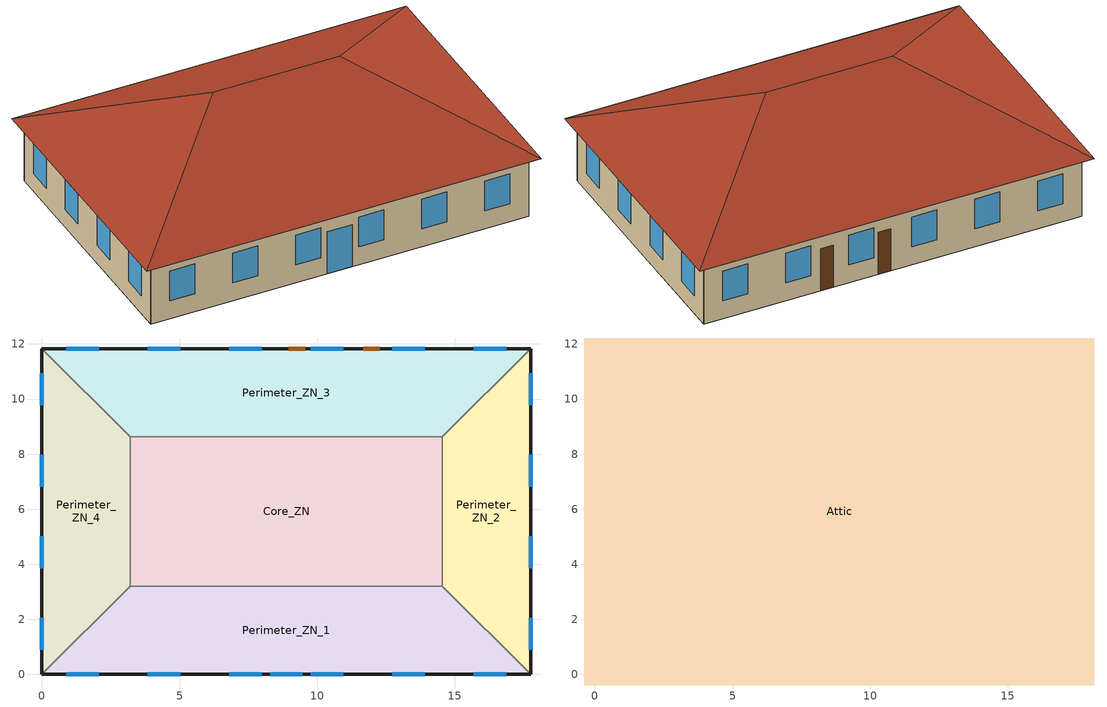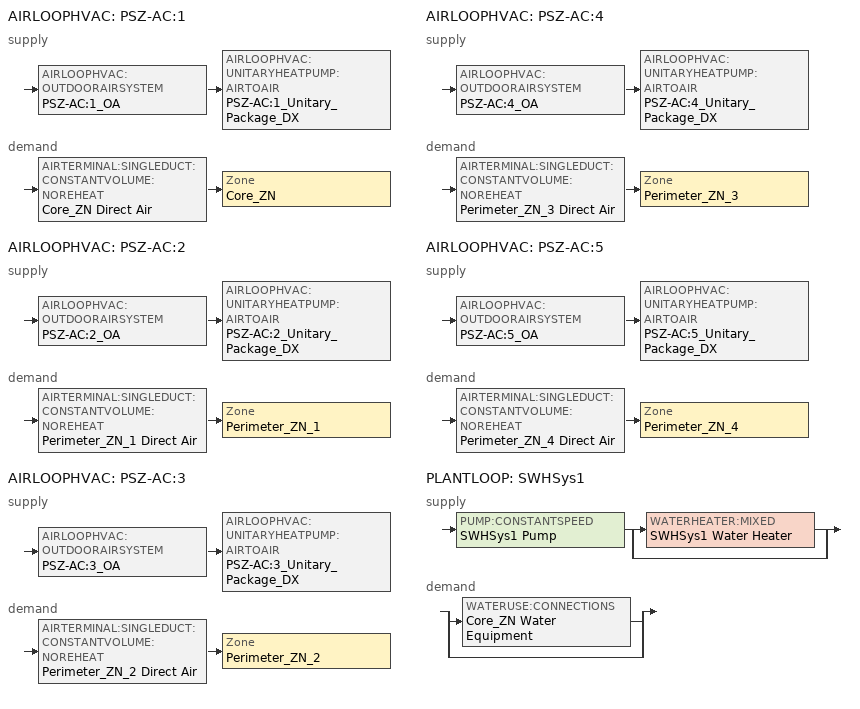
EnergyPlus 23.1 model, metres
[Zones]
Core_ZN
 floor adiabatic (LA_Floor_Construction): 14.54,8.63 14.54,3.2 3.2,3.2 3.2,8.63 z0
 wall to Perimeter_ZN_1 (LA_Wall_Construction): 3.2,3.2 14.54,3.2 z0:3.05
 wall to Perimeter_ZN_2 (LA_Wall_Construction): 14.54,3.2 14.54,8.63 z0:3.05
 wall to Perimeter_ZN_3 (LA_Wall_Construction): 14.54,8.63 3.2,8.63 z0:3.05
 wall to Perimeter_ZN_4 (LA_Wall_Construction): 3.2,8.63 3.2,3.2 z0:3.05
Perimeter_ZN_1
 floor ground (Perimeter_ZN_1_floor_Ffactor): 14.54,3.2 17.75,0 0,0 3.2,3.2 z0
 wall outside (LA_Wall_Construction): 0,0 17.75,0 z0:3.05
 wall to Perimeter_ZN_4 (LA_Wall_Construction): 3.2,3.2 0,0 z0:3.05
 wall to Perimeter_ZN_2 (LA_Wall_Construction): 17.75,0 14.54,3.2 z0:3.05
 window (LA_Window_Construction): 0.89,0 2.06,0 / 3.85,0 5.03,0 / 6.81,0 7.98,0 / 9.77,0 10.94,0 / 12.72,0 13.9,0 / 15.68,0 16.86,0 z0.9:2.42; 8.29,0 9.46,0 z0:2.13
Perimeter_ZN_2
 floor ground (Perimeter_ZN_2_floor_Ffactor): 17.75,11.83 17.75,0 14.54,3.2 14.54,8.63 z0
 wall outside (LA_Wall_Construction): 17.75,0 17.75,11.83 z0:3.05
 wall to Perimeter_ZN_3 (LA_Wall_Construction): 17.75,11.83 14.54,8.63 z0:3.05
 window (LA_Window_Construction): 17.75,9.77 17.75,10.94 / 17.75,6.81 17.75,7.98 / 17.75,3.85 17.75,5.03 / 17.75,0.89 17.75,2.06 z0.9:2.42
Perimeter_ZN_3
 floor ground (Perimeter_ZN_3_floor_Ffactor): 17.75,11.83 14.54,8.63 3.2,8.63 0,11.83 z0
 wall outside (LA_Wall_Construction): 17.75,11.83 0,11.83 z0:3.05
 wall to Perimeter_ZN_4 (LA_Wall_Construction): 0,11.83 3.2,8.63 z0:3.05
 window (LA_Window_Construction): 16.86,11.83 15.68,11.83 / 13.9,11.83 12.72,11.83 / 10.94,11.83 9.77,11.83 / 7.98,11.83 6.81,11.83 / 5.03,11.83 3.85,11.83 / 2.06,11.83 0.89,11.83 z0.9:2.42
 door (Swinging Door_con): 9.56,11.83 8.97,11.83 / 12.26,11.83 11.68,11.83 z0:2.13
Perimeter_ZN_4
 floor ground (Perimeter_ZN_4_floor_Ffactor): 3.2,8.63 3.2,3.2 0,0 0,11.83 z0
 wall outside (LA_Wall_Construction): 0,11.83 0,0 z0:3.05
 window (LA_Window_Construction): 0,2.06 0,0.89 / 0,5.03 0,3.85 / 0,7.98 0,6.81 / 0,10.94 0,9.77 z0.9:2.42
Attic
 floor outside (LA_Floor_Construction): 0,11.83 0,0 -0.38,-0.38 -0.38,12.22 z3.05; 17.75,0 18.13,-0.38 -0.38,-0.38 0,0 z3.05; 18.13,12.22 18.13,-0.38 17.75,0 17.75,11.83 z3.05; 18.13,12.22 17.75,11.83 0,11.83 -0.38,12.22 z3.05
 floor to Perimeter_ZN_1 (LA_Floor_Construction): 14.54,3.2 17.75,0 0,0 3.2,3.2 z3.05
 floor to Perimeter_ZN_4 (LA_Floor_Construction): 3.2,8.63 3.2,3.2 0,0 0,11.83 z3.05
 floor to Perimeter_ZN_2 (LA_Floor_Construction): 17.75,11.83 17.75,0 14.54,3.2 14.54,8.63 z3.05
 floor to Core_ZN (LA_Floor_Construction): 14.54,8.63 14.54,3.2 3.2,3.2 3.2,8.63 z3.05
 floor to Perimeter_ZN_3 (LA_Floor_Construction): 17.75,11.83 14.54,8.63 3.2,8.63 0,11.83 z3.05
 roof outside (LA_Roof_Construction): 11.83,5.92,6.33 18.13,12.22,3.05 -0.38,12.22,3.05 5.92,5.92,6.33; 5.92,5.92,6.33 -0.38,12.22,3.05 -0.38,-0.38,3.05; 11.83,5.92,6.33 18.13,-0.38,3.05 18.13,12.22,3.05; 5.92,5.92,6.33 -0.38,-0.38,3.05 18.13,-0.38,3.05 11.83,5.92,6.33
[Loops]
AIRLOOPHVAC 'PSZ-AC:1'
 supply: AIRLOOPHVAC:OUTDOORAIRSYSTEM 'PSZ-AC:1_OA' > AIRLOOPHVAC:UNITARYHEATPUMP:AIRTOAIR 'PSZ-AC:1_Unitary_Package_DX'
 demand: AIRTERMINAL:SINGLEDUCT:CONSTANTVOLUME:NOREHEAT 'Core_ZN Direct Air' > Zone 'Core_ZN'
AIRLOOPHVAC 'PSZ-AC:2'
 supply: AIRLOOPHVAC:OUTDOORAIRSYSTEM 'PSZ-AC:2_OA' > AIRLOOPHVAC:UNITARYHEATPUMP:AIRTOAIR 'PSZ-AC:2_Unitary_Package_DX'
 demand: AIRTERMINAL:SINGLEDUCT:CONSTANTVOLUME:NOREHEAT 'Perimeter_ZN_1 Direct Air' > Zone 'Perimeter_ZN_1'
AIRLOOPHVAC 'PSZ-AC:3'
 supply: AIRLOOPHVAC:OUTDOORAIRSYSTEM 'PSZ-AC:3_OA' > AIRLOOPHVAC:UNITARYHEATPUMP:AIRTOAIR 'PSZ-AC:3_Unitary_Package_DX'
 demand: AIRTERMINAL:SINGLEDUCT:CONSTANTVOLUME:NOREHEAT 'Perimeter_ZN_2 Direct Air' > Zone 'Perimeter_ZN_2'
AIRLOOPHVAC 'PSZ-AC:4'
 supply: AIRLOOPHVAC:OUTDOORAIRSYSTEM 'PSZ-AC:4_OA' > AIRLOOPHVAC:UNITARYHEATPUMP:AIRTOAIR 'PSZ-AC:4_Unitary_Package_DX'
 demand: AIRTERMINAL:SINGLEDUCT:CONSTANTVOLUME:NOREHEAT 'Perimeter_ZN_3 Direct Air' > Zone 'Perimeter_ZN_3'
AIRLOOPHVAC 'PSZ-AC:5'
 supply: AIRLOOPHVAC:OUTDOORAIRSYSTEM 'PSZ-AC:5_OA' > AIRLOOPHVAC:UNITARYHEATPUMP:AIRTOAIR 'PSZ-AC:5_Unitary_Package_DX'
 demand: AIRTERMINAL:SINGLEDUCT:CONSTANTVOLUME:NOREHEAT 'Perimeter_ZN_4 Direct Air' > Zone 'Perimeter_ZN_4'
PLANTLOOP 'SWHSys1'
 supply: PUMP:CONSTANTSPEED 'SWHSys1 Pump' > split
  | WATERHEATER:MIXED 'SWHSys1 Water Heater'
  | bypass
 demand: split
  | WATERUSE:CONNECTIONS 'Core_ZN Water Equipment'
  | bypass
[BUILDING]
OfficeSmall: North Axis=0; Terrain=City; Loads Convergence Tolerance Value=0.04; Temperature Convergence Tolerance Value=0.2; Solar Distribution=FullExterior; Maximum Number of Warmup Days=25; Minimum Number of Warmup Days=6
[SITE:LOCATION]
Hudson.River.Reserve: Latitude=42.017; Longitude=-73.917; Time Zone=-5; Elevation=12
[SIZINGPERIOD:DESIGNDAY] Day of Month=21; DryBulb Temperature Range Modifier Type=DefaultMultipliers; Humidity Condition Type=Wetbulb; Barometric Pressure=98769; Rain Indicator=No; Snow Indicator=No; Daylight Saving Time Indicator=No
Name | Month | Day Type | Maximum DryBulb Temperature | Daily DryBulb Temperature Range | Wetbulb or DewPoint at Maximum DryBulb | Wind Speed | Wind Direction | Solar Model Indicator | Sky Clearness | ASHRAE Clear Sky Optical Depth for Beam Irradiance taub | ASHRAE Clear Sky Optical Depth for Diffuse Irradiance taud
Buffalo.Niagara.Intl.AP_NY_USA Ann Htg 99.6% Condns DB | 1 | WinterDesignDay | -16.3 | 0 | -16.3 | 5.1 | 270 | ASHRAEClearSky | 0
Buffalo.Niagara.Intl.AP_NY_USA Ann Clg .4% Condns DB=>MWB | 7 | SummerDesignDay | 30.3 | 9.3 | 21.8 | 5.7 | 240 | ASHRAETau |  | 0.462 | 2.001
[SITE:GROUNDTEMPERATURE:FCFACTORMETHOD]
January Ground Temperature=9.7; February Ground Temperature=6; March Ground Temperature=-2.2; April Ground Temperature=-3.4; May Ground Temperature=-4.2; June Ground Temperature=2.7; July Ground Temperature=7.5; August Ground Temperature=13.7; September Ground Temperature=18.6; October Ground Temperature=22; November Ground Temperature=20.7; December Ground Temperature=16.5
[SITE:WATERMAINSTEMPERATURE]
Calculation Method=Correlation; Annual Average Outdoor Air Temperature=8.96667; Maximum Difference In Monthly Average Outdoor Air Temperatures=26.2
[MATERIAL] Conductivity=0.12; Thermal Absorptance=0.9; Solar Absorptance=0.7; Visible Absorptance=0.7
Name | Roughness | Thickness | Density | Specific Heat
Std Wood 6inch | MediumSmooth | 0.15 | 540 | 1210
LA_Roof_Assembly | MediumRough | 1.0084 | 800 | 1000
LA_Wall_Assembly; LA_Floor_Assembly | MediumRough | 0.413793 | 800 | 1000
[MATERIAL:NOMASS]
Opaque Door panel_con: Roughness=MediumRough; Thermal Resistance=0.475973; Thermal Absorptance=0.9; Solar Absorptance=0.7; Visible Absorptance=0.7
[WINDOWMATERIAL:SIMPLEGLAZINGSYSTEM]
LA_Window_Material: UFactor=1.931; Solar Heat Gain Coefficient=0.38; Visible Transmittance=0.6
[CONSTRUCTION]
Swinging Door_con: Opaque Door panel_con
InteriorFurnishings: Std Wood 6inch
LA_Roof_Construction: LA_Roof_Assembly
LA_Wall_Construction: LA_Wall_Assembly
LA_Floor_Construction: LA_Floor_Assembly
LA_Window_Construction: LA_Window_Material
[CONSTRUCTION:FFACTORGROUNDFLOOR] FFactor=0.90012
Name | Area | PerimeterExposed
Perimeter_ZN_1_floor_Ffactor; Perimeter_ZN_3_floor_Ffactor | 113.45 | 27.69
Perimeter_ZN_2_floor_Ffactor; Perimeter_ZN_4_floor_Ffactor | 67.3 | 18.46
[ZONE] Type=1; Multiplier=1; Ceiling Height=autocalculate; Volume=autocalculate; Floor Area=autocalculate
Name | Part of Total Floor Area
Core_ZN; Perimeter_ZN_1; Perimeter_ZN_2; Perimeter_ZN_3; Perimeter_ZN_4 | Yes
Attic | No
[INTERNALMASS] Construction=InteriorFurnishings
Name | Zone or ZoneList | Surface Area
Core_ZN_InternalMass_1 | Core_ZN | 299.3148
Perimeter_ZN_1_InternalMass_1 | Perimeter_ZN_1 | 226.9
Perimeter_ZN_2_InternalMass_1 | Perimeter_ZN_2 | 134.6
Perimeter_ZN_3_InternalMass_1 | Perimeter_ZN_3 | 226.9
Perimeter_ZN_4_InternalMass_1 | Perimeter_ZN_4 | 134.6
[PEOPLE] Number of People Calculation Method=Area/Person; Floor Area per Person=18.5806; Fraction Radiant=0.3; Sensible Heat Fraction=AUTOCALCULATE; Activity Level Schedule=ACTIVITY_SCH; Enable ASHRAE 55 Comfort Warnings=No; Mean Radiant Temperature Calculation Type=ZoneAveraged
Name | Zone or ZoneList or Space or SpaceList | Number of People Schedule
Core_ZN | Core_ZN | BLDG_OCC_SCH_wo_SB
Perimeter_ZN_1 | Perimeter_ZN_1 | BLDG_OCC_SCH_wo_SB
Perimeter_ZN_2 | Perimeter_ZN_2 | BLDG_OCC_SCH_w_SB
Perimeter_ZN_3 | Perimeter_ZN_3 | BLDG_OCC_SCH_wo_SB
Perimeter_ZN_4 | Perimeter_ZN_4 | BLDG_OCC_SCH_wo_SB
[LIGHTS] Schedule=ltg_sch_office; Design Level Calculation Method=Watts/Area; Watts per Zone Floor Area=6.181254; Return Air Fraction=0; Fraction Radiant=0.7; Fraction Visible=0.2; Fraction Replaceable=1; EndUse Subcategory=LightsWired; Return Air Fraction Calculated from Plenum Temperature=No
Name | Zone or ZoneList or Space or SpaceList
Core_ZN_Lights | Core_ZN
Perimeter_ZN_1_Lights | Perimeter_ZN_1
Perimeter_ZN_2_Lights | Perimeter_ZN_2
Perimeter_ZN_3_Lights | Perimeter_ZN_3
Perimeter_ZN_4_Lights | Perimeter_ZN_4
[ELECTRICEQUIPMENT] Schedule=BLDG_EQUIP_SCH; Design Level Calculation Method=Watts/Area; Watts per Zone Floor Area=6.78; EndUse Subcategory=MiscPlug
Name | Zone or ZoneList or Space or SpaceList
Core_ZN_MiscPlug_Equip | Core_ZN
Perimeter_ZN_1_MiscPlug_Equip | Perimeter_ZN_1
Perimeter_ZN_2_MiscPlug_Equip | Perimeter_ZN_2
Perimeter_ZN_3_MiscPlug_Equip | Perimeter_ZN_3
Perimeter_ZN_4_MiscPlug_Equip | Perimeter_ZN_4
[DAYLIGHTING:CONTROLS] Daylighting Method=SplitFlux; Availability Schedule=DaylightAvailSch; Lighting Control Type=Continuousoff; Minimum Input Power Fraction for Continuous or ContinuousOff Dimming Control=0.2; Minimum Light Output Fraction for Continuous or ContinuousOff Dimming Control=0.2; Number of Stepped Control Steps=3; Probability Lighting will be Reset When Needed in Manual Stepped Control=1; Maximum Allowable Discomfort Glare Index=22; Fraction of Lights Controlled by Reference Point 1=0.2399; Illuminance Setpoint at Reference Point 1=377; Fraction of Lights Controlled by Reference Point 2=0.0302; Illuminance Setpoint at Reference Point 2=377
Name | Zone or Space | Glare Calculation Daylighting Reference Point | Glare Calculation Azimuth Angle of View Direction Clockwise from Zone yAxis | Daylighting Reference Point 1 | Daylighting Reference Point 2
Perimeter_ZN_1_DaylCtrl | Perimeter_ZN_1 | Perimeter_ZN_1_DaylRefPt1 | 180 | Perimeter_ZN_1_DaylRefPt1 | Perimeter_ZN_1_DaylRefPt2
Perimeter_ZN_2_DaylCtrl | Perimeter_ZN_2 | Perimeter_ZN_2_DaylRefPt1 | 90 | Perimeter_ZN_2_DaylRefPt1 | Perimeter_ZN_2_DaylRefPt2
Perimeter_ZN_3_DaylCtrl | Perimeter_ZN_3 | Perimeter_ZN_3_DaylRefPt1 | 0 | Perimeter_ZN_3_DaylRefPt1 | Perimeter_ZN_3_DaylRefPt2
Perimeter_ZN_4_DaylCtrl | Perimeter_ZN_4 | Perimeter_ZN_4_DaylRefPt1 | 270 | Perimeter_ZN_4_DaylRefPt1 | Perimeter_ZN_4_DaylRefPt2
[ZONEINFILTRATION:DESIGNFLOWRATE] Temperature Term Coefficient=0; Velocity Squared Term Coefficient=0
Name | Zone or ZoneList or Space or SpaceList | Schedule | Design Flow Rate Calculation Method | Design Flow Rate | Flow Rate per Exterior Surface Area | Constant Term Coefficient | Velocity Term Coefficient
Perimeter_ZN_1_Infiltration | Perimeter_ZN_1 | INFIL_QUARTER_ON_SCH | Flow/ExteriorWallArea | 0 | 0.00019935 | 0 | 0.224
Perimeter_ZN_1_Door_Infiltration | Perimeter_ZN_1 | INFIL_Door_Opening_SCH | Flow/Zone | 0.0314111 |  | 1 | 0
Perimeter_ZN_2_Infiltration | Perimeter_ZN_2 | INFIL_QUARTER_ON_SCH | Flow/ExteriorWallArea | 0 | 0.00019935 | 0 | 0.224
Perimeter_ZN_3_Infiltration | Perimeter_ZN_3 | INFIL_QUARTER_ON_SCH | Flow/ExteriorWallArea | 0 | 0.00019935 | 0 | 0.224
Perimeter_ZN_4_Infiltration | Perimeter_ZN_4 | INFIL_QUARTER_ON_SCH | Flow/ExteriorWallArea | 0 | 0.00019935 | 0 | 0.224
Attic_Infiltration | Attic | ALWAYS_ON | Flow/Zone | 0.0822096 |  | 1 | 0
[EXTERIOR:LIGHTS] Control Option=AstronomicalClock; EndUse Subcategory=General
Name | Schedule | Design Level
Exterior_Lights_a | Exterior_lighting_schedule_a | 36.3555
Exterior_Lights_b | Exterior_lighting_schedule_b_2016 | 59.1901
Exterior_Lights_c | Exterior_lighting_schedule_c_2016 | 211.551
[DESIGNSPECIFICATION:OUTDOORAIR] Outdoor Air Method=Flow/Area; Outdoor Air Flow per Zone Floor Area=0.0004318
SZ DSOA Core_ZN; SZ DSOA Perimeter_ZN_1; SZ DSOA Perimeter_ZN_2; SZ DSOA Perimeter_ZN_3; SZ DSOA Perimeter_ZN_4
[DESIGNSPECIFICATION:ZONEAIRDISTRIBUTION]
CM DSZAD Building: Zone Air Distribution Effectiveness in Cooling Mode=1; Zone Air Distribution Effectiveness in Heating Mode=1
[SIZING:ZONE] Zone Cooling Design Supply Air Temperature Input Method=SupplyAirTemperature; Zone Cooling Design Supply Air Temperature=12.8; Zone Heating Design Supply Air Temperature Input Method=SupplyAirTemperature; Zone Heating Design Supply Air Temperature=40; Zone Cooling Design Supply Air Humidity Ratio=0.0085; Zone Heating Design Supply Air Humidity Ratio=0.008; Cooling Design Air Flow Method=DesignDay; Cooling Design Air Flow Rate=0; Cooling Minimum Air Flow Fraction=0; Heating Design Air Flow Method=DesignDay; Heating Design Air Flow Rate=0; Zone Load Sizing Method=Sensible Load Only No Latent Load; Zone Latent Cooling Design Supply Air Humidity Ratio Input Method=HumidityRatioDifference; Zone Cooling Design Supply Air Humidity Ratio Difference=0.005; Zone Latent Heating Design Supply Air Humidity Ratio Input Method=HumidityRatioDifference; Zone Humidification Design Supply Air Humidity Ratio Difference=0.005
Name | Design Specification Outdoor Air Object
Core_ZN | SZ DSOA Core_ZN
Perimeter_ZN_1 | SZ DSOA Perimeter_ZN_1
Perimeter_ZN_2 | SZ DSOA Perimeter_ZN_2
Perimeter_ZN_3 | SZ DSOA Perimeter_ZN_3
Perimeter_ZN_4 | SZ DSOA Perimeter_ZN_4
[SIZING:SYSTEM] Type of Load to Size On=Sensible; Design Outdoor Air Flow Rate=AUTOSIZE; Central Heating Maximum System Air Flow Ratio=1; Preheat Design Temperature=7; Preheat Design Humidity Ratio=0.008; Precool Design Temperature=12.8; Precool Design Humidity Ratio=0.008; Central Cooling Design Supply Air Temperature=12.8; Central Heating Design Supply Air Temperature=40; Type of Zone Sum to Use=NonCoincident; 100 Outdoor Air in Cooling=No; 100 Outdoor Air in Heating=No; Central Cooling Design Supply Air Humidity Ratio=0.0085; Central Heating Design Supply Air Humidity Ratio=0.008; Cooling Supply Air Flow Rate Method=DesignDay; Cooling Supply Air Flow Rate=0; Heating Supply Air Flow Rate Method=DesignDay; Heating Supply Air Flow Rate=0; System Outdoor Air Method=ZoneSum; Zone Maximum Outdoor Air Fraction=1; Cooling Design Capacity Method=CoolingDesignCapacity; Cooling Design Capacity=autosize; Heating Design Capacity Method=HeatingDesignCapacity; Heating Design Capacity=autosize; Central Cooling Capacity Control Method=OnOff
PSZ-AC:1; PSZ-AC:2; PSZ-AC:3; PSZ-AC:4; PSZ-AC:5
[SIZING:PLANT]
SWHSys1: Loop Type=Heating; Design Loop Exit Temperature=48.89; Loop Design Temperature Difference=5
[ZONECONTROL:THERMOSTAT] Control Type Schedule=Dual Zone Control Type Sched
Name | Zone or ZoneList | Control 1
Core_ZN Thermostat | Core_ZN | Core_ZN Dual SP Control
Perimeter_ZN_1 Thermostat | Perimeter_ZN_1 | Perimeter_ZN_1 Dual SP Control
Perimeter_ZN_2 Thermostat | Perimeter_ZN_2 | Perimeter_ZN_2 Dual SP Control
Perimeter_ZN_3 Thermostat | Perimeter_ZN_3 | Perimeter_ZN_3 Dual SP Control
Perimeter_ZN_4 Thermostat | Perimeter_ZN_4 | Perimeter_ZN_4 Dual SP Control
[THERMOSTATSETPOINT:DUALSETPOINT]
Name | Heating Setpoint Temperature Schedule | Cooling Setpoint Temperature Schedule
Core_ZN Dual SP Control; Perimeter_ZN_1 Dual SP Control; Perimeter_ZN_3 Dual SP Control; Perimeter_ZN_4 Dual SP Control | HTGSETP_SCH_NO_OPTIMUM | CLGSETP_SCH_NO_OPTIMUM
Perimeter_ZN_2 Dual SP Control | HTGSETP_SCH_NO_OPTIMUM_w_SB | CLGSETP_SCH_NO_OPTIMUM_w_SB
[AIRTERMINAL:SINGLEDUCT:CONSTANTVOLUME:NOREHEAT] Availability Schedule=Always_On; Maximum Air Flow Rate=AUTOSIZE
Core_ZN Direct Air; Perimeter_ZN_1 Direct Air; Perimeter_ZN_2 Direct Air; Perimeter_ZN_3 Direct Air; Perimeter_ZN_4 Direct Air
[Zone equipment]
Core_ZN: Core_ZN Direct Air
Perimeter_ZN_1: Perimeter_ZN_1 Direct Air
Perimeter_ZN_2: Perimeter_ZN_2 Direct Air
Perimeter_ZN_3: Perimeter_ZN_3 Direct Air
Perimeter_ZN_4: Perimeter_ZN_4 Direct Air
[FAN:ONOFF] Availability Schedule=HVACOperationSchd; Fan Total Efficiency=0.55575; Pressure Rise=622.5; Maximum Flow Rate=autosize; Motor Efficiency=0.855; Motor In Airstream Fraction=1; EndUse Subcategory=General
PSZ-AC:1 Fan; PSZ-AC:2 Fan; PSZ-AC:3 Fan; PSZ-AC:4 Fan; PSZ-AC:5 Fan
[COIL:COOLING:DX:SINGLESPEED] Availability Schedule=Always_On; Gross Rated Total Cooling Capacity=AUTOSIZE; Gross Rated Sensible Heat Ratio=AUTOSIZE; Gross Rated Cooling COP=4.52885; Rated Air Flow Rate=AUTOSIZE; Total Cooling Capacity Function of Temperature Curve=SmDXalt_CapFT; Total Cooling Capacity Function of Flow Fraction Curve=SmDXalt_CapFF; Energy Input Ratio Function of Temperature Curve=SmDXalt_EIRFT; Energy Input Ratio Function of Flow Fraction Curve=SmDXalt_EIRFF; Part Load Fraction Correlation Curve=SmDXalt_PLR
PSZ-AC:1 HP Cooling Coil; PSZ-AC:2 HP Cooling Coil; PSZ-AC:3 HP Cooling Coil; PSZ-AC:4 HP Cooling Coil; PSZ-AC:5 HP Cooling Coil
[COIL:HEATING:FUEL] Availability Schedule=Always_On; Fuel Type=NaturalGas; Burner Efficiency=0.84; Nominal Capacity=autosize
PSZ-AC:1_SuppHeatCoil; PSZ-AC:2_SuppHeatCoil; PSZ-AC:3_SuppHeatCoil; PSZ-AC:4_SuppHeatCoil; PSZ-AC:5_SuppHeatCoil
[COIL:HEATING:DX:SINGLESPEED] Availability Schedule=Always_On; Gross Rated Heating Capacity=AUTOSIZE; Gross Rated Heating COP=3.52716; Rated Air Flow Rate=AUTOSIZE; Heating Capacity Function of Temperature Curve=HPACHeatCapFT; Heating Capacity Function of Flow Fraction Curve=HPACHeatCapFF; Energy Input Ratio Function of Temperature Curve=HPACHeatEIRFT; Energy Input Ratio Function of Flow Fraction Curve=HPACHeatEIRFF; Part Load Fraction Correlation Curve=HPACHeatPLFFPLR; Defrost Energy Input Ratio Function of Temperature Curve=HPACDefrostCAPFT; Minimum Outdoor DryBulb Temperature for Compressor Operation=-12.2; Maximum Outdoor DryBulb Temperature for Defrost Operation=1.67; Crankcase Heater Capacity=50; Maximum Outdoor DryBulb Temperature for Crankcase Heater Operation=4.4; Defrost Strategy=ReverseCycle; Defrost Control=OnDemand; Resistive Defrost Heater Capacity=AUTOSIZE
PSZ-AC:1 Heating Coil; PSZ-AC:2 Heating Coil; PSZ-AC:3 Heating Coil; PSZ-AC:4 Heating Coil; PSZ-AC:5 Heating Coil
[AIRLOOPHVAC:UNITARYHEATPUMP:AIRTOAIR] Availability Schedule=Always_On; Cooling Supply Air Flow Rate=AUTOSIZE; Heating Supply Air Flow Rate=AUTOSIZE; No Load Supply Air Flow Rate=AUTOSIZE; Maximum Supply Air Temperature from Supplemental Heater=AUTOSIZE; Maximum Outdoor DryBulb Temperature for Supplemental Heater Operation=4.44; Fan Placement=BlowThrough
Name | Controlling Zone or Thermostat Location | Supply Air Fan | Heating Coil | Cooling Coil | Supplemental Heating Coil | Supply Air Fan Operating Mode Schedule
PSZ-AC:1_Unitary_Package_DX | Core_ZN | PSZ-AC:1 Fan | PSZ-AC:1 Heating Coil | PSZ-AC:1 HP Cooling Coil | PSZ-AC:1_SuppHeatCoil | HVACOperationSchd
PSZ-AC:2_Unitary_Package_DX | Perimeter_ZN_1 | PSZ-AC:2 Fan | PSZ-AC:2 Heating Coil | PSZ-AC:2 HP Cooling Coil | PSZ-AC:2_SuppHeatCoil | HVACOperationSchd
PSZ-AC:3_Unitary_Package_DX | Perimeter_ZN_2 | PSZ-AC:3 Fan | PSZ-AC:3 Heating Coil | PSZ-AC:3 HP Cooling Coil | PSZ-AC:3_SuppHeatCoil | HVACOperationSchd_w_SB
PSZ-AC:4_Unitary_Package_DX | Perimeter_ZN_3 | PSZ-AC:4 Fan | PSZ-AC:4 Heating Coil | PSZ-AC:4 HP Cooling Coil | PSZ-AC:4_SuppHeatCoil | HVACOperationSchd
PSZ-AC:5_Unitary_Package_DX | Perimeter_ZN_4 | PSZ-AC:5 Fan | PSZ-AC:5 Heating Coil | PSZ-AC:5 HP Cooling Coil | PSZ-AC:5_SuppHeatCoil | HVACOperationSchd
[CONTROLLER:OUTDOORAIR] Minimum Outdoor Air Flow Rate=AUTOSIZE; Maximum Outdoor Air Flow Rate=AUTOSIZE; Economizer Control Type=NoEconomizer; Economizer Control Action Type=ModulateFlow; Economizer Maximum Limit DryBulb Temperature=28; Economizer Maximum Limit Enthalpy=64000; Lockout Type=LockoutWithHeating; Minimum Limit Type=FixedMinimum; Minimum Outdoor Air Schedule=MinOA_MotorizedDamper_Sched
PSZ-AC:1_OA_Controller; PSZ-AC:2_OA_Controller; PSZ-AC:3_OA_Controller; PSZ-AC:4_OA_Controller; PSZ-AC:5_OA_Controller
[CONTROLLER:MECHANICALVENTILATION] Availability Schedule=MinOA_MotorizedDamper_Sched; Demand Controlled Ventilation=No; System Outdoor Air Method=ZoneSum; Design Specification Zone Air Distribution Object Name 1=CM DSZAD Building
Name | Zone or ZoneList 1 | Design Specification Outdoor Air Object Name 1
Core_ZN_DCV | Core_ZN | SZ DSOA Core_ZN
Perimeter_ZN_1_DCV | Perimeter_ZN_1 | SZ DSOA Perimeter_ZN_1
Perimeter_ZN_2_DCV | Perimeter_ZN_2 | SZ DSOA Perimeter_ZN_2
Perimeter_ZN_3_DCV | Perimeter_ZN_3 | SZ DSOA Perimeter_ZN_3
Perimeter_ZN_4_DCV | Perimeter_ZN_4 | SZ DSOA Perimeter_ZN_4
[AIRLOOPHVAC] Design Supply Air Flow Rate=AUTOSIZE
PSZ-AC:1; PSZ-AC:2; PSZ-AC:3; PSZ-AC:4; PSZ-AC:5
[PUMP:CONSTANTSPEED]
SWHSys1 Pump: Design Flow Rate=autosize; Design Pump Head=0.001; Design Power Consumption=AUTOSIZE; Motor Efficiency=0.3; Fraction of Motor Inefficiencies to Fluid Stream=0; Pump Control Type=Intermittent
[WATERHEATER:MIXED]
SWHSys1 Water Heater: Tank Volume=0.0622016; Setpoint Temperature Schedule=SHWSys1 Water Heater Setpoint Temperature Schedule; Deadband Temperature Difference=2; Maximum Temperature Limit=82.2222; Heater Control Type=Cycle; Heater Maximum Capacity=4816.24; Heater Fuel Type=ELECTRICITY; Heater Thermal Efficiency=1; Off Cycle Parasitic Fuel Consumption Rate=234.591; Off Cycle Parasitic Fuel Type=ELECTRICITY; Off Cycle Parasitic Heat Fraction to Tank=0; On Cycle Parasitic Fuel Consumption Rate=234.591; On Cycle Parasitic Fuel Type=ELECTRICITY; Ambient Temperature Indicator=zone; Ambient Temperature Zone=CORE_ZN; Off Cycle Loss Coefficient to Ambient Temperature=0.495468; On Cycle Loss Coefficient to Ambient Temperature=0.495468; Peak Use Flow Rate=1.66309e-06; Use Flow Rate Fraction Schedule=BLDG_SWH_SCH
[PLANTLOOP]
SWHSys1: Fluid Type=WATER; Plant Equipment Operation Scheme=SWHSys1 Loop Operation Scheme List; Maximum Loop Temperature=48.89; Minimum Loop Temperature=10; Maximum Loop Flow Rate=AUTOSIZE; Minimum Loop Flow Rate=0; Plant Loop Volume=AUTOSIZE; Load Distribution Scheme=Optimal
[PLANTEQUIPMENTLIST]
SWHSys1 Equipment List: SWHSys1 Water Heater
[PLANTEQUIPMENTOPERATION:HEATINGLOAD]
SWHSys1 Operation Scheme: Load Range 1 Lower Limit=0; Load Range 1 Upper Limit=1000000000000000; Range 1 Equipment List=SWHSys1 Equipment List
[PLANTEQUIPMENTOPERATIONSCHEMES]
SWHSys1 Loop Operation Scheme List: Control Scheme 1=SWHSys1 Operation Scheme; Control Scheme 1 Schedule=PlantOnSched
[ENERGYMANAGEMENTSYSTEM:SENSOR]
Name | OutputVariable or OutputMeter Index Key | OutputVariable or OutputMeter
ActualOccupancy | Binary Occupancy | Schedule Value
Core_ZN_LSr | Core_ZN | Zone Lights Electricity Rate
Core_ZN_Occ_Sensor | Core_ZN | People Occupant Count
Perimeter_ZN_1_LSr | Perimeter_ZN_1 | Zone Lights Electricity Rate
Perimeter_ZN_1_Occ_Sensor | Perimeter_ZN_1 | People Occupant Count
Perimeter_ZN_2_LSr | Perimeter_ZN_2 | Zone Lights Electricity Rate
Perimeter_ZN_2_Occ_Sensor | Perimeter_ZN_2 | People Occupant Count
Perimeter_ZN_3_LSr | Perimeter_ZN_3 | Zone Lights Electricity Rate
Perimeter_ZN_3_Occ_Sensor | Perimeter_ZN_3 | People Occupant Count
Perimeter_ZN_4_LSr | Perimeter_ZN_4 | Zone Lights Electricity Rate
Perimeter_ZN_4_Occ_Sensor | Perimeter_ZN_4 | People Occupant Count
[ENERGYMANAGEMENTSYSTEM:ACTUATOR] Actuated Component Type=Lights; Actuated Component Control Type=Electricity Rate
Name | Actuated Component Unique
Core_ZN_Light_Actuator | Core_ZN_lights
Perimeter_ZN_1_Light_Actuator | Perimeter_ZN_1_lights
Perimeter_ZN_2_Light_Actuator | Perimeter_ZN_2_lights
Perimeter_ZN_3_Light_Actuator | Perimeter_ZN_3_lights
Perimeter_ZN_4_Light_Actuator | Perimeter_ZN_4_lights
[ENERGYMANAGEMENTSYSTEM:PROGRAMCALLINGMANAGER]
SET_Core_ZN_Light_EMS_Program_Prog_Manager: BeginTimestepBeforePredictor; SET_Core_ZN_Light_EMS_Program
SET_Perimeter_ZN_1_Light_EMS_Program_Prog_Manager: BeginTimestepBeforePredictor; SET_Perimeter_ZN_1_Light_EMS_Program
SET_Perimeter_ZN_2_Light_EMS_Program_Prog_Manager: BeginTimestepBeforePredictor; SET_Perimeter_ZN_2_Light_EMS_Program
SET_Perimeter_ZN_3_Light_EMS_Program_Prog_Manager: BeginTimestepBeforePredictor; SET_Perimeter_ZN_3_Light_EMS_Program
SET_Perimeter_ZN_4_Light_EMS_Program_Prog_Manager: BeginTimestepBeforePredictor; SET_Perimeter_ZN_4_Light_EMS_Program
[ENERGYMANAGEMENTSYSTEM:PROGRAM]
SET_Core_ZN_Light_EMS_Program: SET Core_ZN_LSr_IP=0.093*Core_ZN_LSr/Core_ZN_Area; IF (Core_ZN_Occ_Sensor <= 0) && (Core_ZN_LSr_IP >= 0.02); SET Core_ZN_Light_Actuator = 0.02*Core_ZN_Area/0.09290304; ELSE; SET Core_ZN_Light_Actuator = NULL; ENDIF
SET_Perimeter_ZN_1_Light_EMS_Program: SET Perimeter_ZN_1_LSr_IP=0.093*Perimeter_ZN_1_LSr/Perimeter_ZN_1_Area; IF (Perimeter_ZN_1_Occ_Sensor <= 0) && (Perimeter_ZN_1_LSr_IP >= 0.02); SET Perimeter_ZN_1_Light_Actuator = 0.02*Perimeter_ZN_1_Area/0.09290304; ELSE; SET Perimeter_ZN_1_Light_Actuator = NULL; ENDIF
SET_Perimeter_ZN_2_Light_EMS_Program: SET Perimeter_ZN_2_LSr_IP=0.093*Perimeter_ZN_2_LSr/Perimeter_ZN_2_Area; IF (Perimeter_ZN_2_Occ_Sensor <= 0) && (Perimeter_ZN_2_LSr_IP >= 0.02); IF (ActualOccupancy <= 0); SET Perimeter_ZN_2_Light_Actuator = 0.02*Perimeter_ZN_2_Area/0.09290304; ELSE; SET Perimeter_ZN_2_Light_Actuator = NULL; ENDIF; ELSE; SET Perimeter_ZN_2_Light_Actuator = NULL; ENDIF
SET_Perimeter_ZN_3_Light_EMS_Program: SET Perimeter_ZN_3_LSr_IP=0.093*Perimeter_ZN_3_LSr/Perimeter_ZN_3_Area; IF (Perimeter_ZN_3_Occ_Sensor <= 0) && (Perimeter_ZN_3_LSr_IP >= 0.02); SET Perimeter_ZN_3_Light_Actuator = 0.02*Perimeter_ZN_3_Area/0.09290304; ELSE; SET Perimeter_ZN_3_Light_Actuator = NULL; ENDIF
SET_Perimeter_ZN_4_Light_EMS_Program: SET Perimeter_ZN_4_LSr_IP=0.093*Perimeter_ZN_4_LSr/Perimeter_ZN_4_Area; IF (Perimeter_ZN_4_Occ_Sensor <= 0) && (Perimeter_ZN_4_LSr_IP >= 0.02); SET Perimeter_ZN_4_Light_Actuator = 0.02*Perimeter_ZN_4_Area/0.09290304; ELSE; SET Perimeter_ZN_4_Light_Actuator = NULL; ENDIF
[ENERGYMANAGEMENTSYSTEM:INTERNALVARIABLE] Internal Data Type=Zone Floor Area
Name | Internal Data Index Key
Core_ZN_Area | Core_ZN
Perimeter_ZN_1_Area | Perimeter_ZN_1
Perimeter_ZN_2_Area | Perimeter_ZN_2
Perimeter_ZN_3_Area | Perimeter_ZN_3
Perimeter_ZN_4_Area | Perimeter_ZN_4
[AVAILABILITYMANAGER:NIGHTCYCLE] Applicability Schedule=Always_On; Fan Schedule=HVACOperationSchd; Control Type=CycleOnAny; Thermostat Tolerance=1; Cycling Run Time Control Type=FixedRunTime; Cycling Run Time=1800
PSZ-AC:1 Availability Manager; PSZ-AC:2 Availability Manager; PSZ-AC:3 Availability Manager; PSZ-AC:4 Availability Manager; PSZ-AC:5 Availability Manager
[SETPOINTMANAGER:SCHEDULED]
SWHSys1 Loop Setpoint Manager: Control Variable=Temperature; Schedule=SHWSys1-Loop-Temp-Schedule; Setpoint Node or NodeList=SWHSys1 Supply Outlet Node
[SETPOINTMANAGER:SINGLEZONE:HEATING] Control Variable=Temperature; Minimum Supply Air Temperature=12.8; Maximum Supply Air Temperature=40
Name | Control Zone | Setpoint Node or NodeList
SupAirTemp MngrCore_ZN - Htg | Core_ZN | PSZ-AC:1 Supply Equipment Outlet Node
SupAirTemp MngrPerimeter_ZN_1 - Htg | Perimeter_ZN_1 | PSZ-AC:2 Supply Equipment Outlet Node
SupAirTemp MngrPerimeter_ZN_2 - Htg | Perimeter_ZN_2 | PSZ-AC:3 Supply Equipment Outlet Node
SupAirTemp MngrPerimeter_ZN_3 - Htg | Perimeter_ZN_3 | PSZ-AC:4 Supply Equipment Outlet Node
SupAirTemp MngrPerimeter_ZN_4 - Htg | Perimeter_ZN_4 | PSZ-AC:5 Supply Equipment Outlet Node
[SETPOINTMANAGER:SINGLEZONE:COOLING] Control Variable=Temperature; Minimum Supply Air Temperature=12.8; Maximum Supply Air Temperature=40
Name | Control Zone | Setpoint Node or NodeList
SupAirTemp MngrCore_ZN - Clg | Core_ZN | PSZ-AC:1 Zone Equipment Inlet Node
SupAirTemp MngrPerimeter_ZN_1 - Clg | Perimeter_ZN_1 | PSZ-AC:2 Zone Equipment Inlet Node
SupAirTemp MngrPerimeter_ZN_2 - Clg | Perimeter_ZN_2 | PSZ-AC:3 Zone Equipment Inlet Node
SupAirTemp MngrPerimeter_ZN_3 - Clg | Perimeter_ZN_3 | PSZ-AC:4 Zone Equipment Inlet Node
SupAirTemp MngrPerimeter_ZN_4 - Clg | Perimeter_ZN_4 | PSZ-AC:5 Zone Equipment Inlet Node
[SETPOINTMANAGER:MIXEDAIR] Control Variable=Temperature
Name | Setpoint Node or NodeList
PSZ-AC:1_OAMixed Air Temp Manager | PSZ-AC:1 Mixed Air Outlet
PSZ-AC:2_OAMixed Air Temp Manager | PSZ-AC:2 Mixed Air Outlet
PSZ-AC:3_OAMixed Air Temp Manager | PSZ-AC:3 Mixed Air Outlet
PSZ-AC:4_OAMixed Air Temp Manager | PSZ-AC:4 Mixed Air Outlet
PSZ-AC:5_OAMixed Air Temp Manager | PSZ-AC:5 Mixed Air Outlet
[WATERUSE:EQUIPMENT]
Core_ZN Water Equipment: EndUse Subcategory=WaterUse; Peak Flow Rate=1.66309e-06; Flow Rate Fraction Schedule=BLDG_SWH_SCH; Target Temperature Schedule=Core_ZN Water Equipment Temp Sched; Hot Water Supply Temperature Schedule=Core_ZN Water Equipment Hot Supply Temp Sched; Zone=Core_ZN; Sensible Fraction Schedule=Core_ZN Water Equipment Sensible fract sched; Latent Fraction Schedule=Core_ZN Water Equipment Latent fract sched
[WATERUSE:CONNECTIONS]
Core_ZN Water Equipment: Water Use Equipment 1=Core_ZN Water Equipment
[SCHEDULE:COMPACT]
ltg_sch_office: Through: 12/31, For: SummerDesignDay, Until: 24:00, 1, For: WinterDesignDay, Until: 24:00, 0, For: Weekdays, Until: 5:00, 0.114132, Until: 7:00, 0.145835, Until: 8:00, 0.266306, Until: 12:00, 0.570652, Until: 13:00, 0.507247, Until: 17:00, 0.570652, Until: 18:00, 0.386777, Until: 20:00, 0.266306, Until: 22:00, 0.202901, Until: 23:00, 0.145835, Until: 24:00, 0.114132, For: Saturday, Until: 24:00, 0.114132, For: AllOtherDays, Until: 24:00, 0.114132
BLDG_EQUIP_SCH: Through: 12/31, For: WeekDays, Until: 6:00, 0.409478, Until: 8:00, 0.479753, Until: 12:00, 0.959505, Until: 13:00, 0.901935, Until: 17:00, 0.959505, Until: 18:00, 0.479753, Until: 23:00, 0.191901, Until: 24:00, 0.163791, For: Weekends, Until: 24:00, 0.163791, For: Holiday, Until: 24:00, 0.163791, For: WinterDesignDay, Until: 24:00, 0, For: SummerDesignDay, Until: 24:00, 1, For: CustomDay1, Until: 24:00, 0, For: CustomDay2, Until: 24:00, 0
BLDG_OCC_SCH_w_SB: Through: 12/31, For: Weekdays, Until: 01:00, 0, Until: 02:00, 0, Until: 03:00, 0, Until: 04:00, 0, Until: 05:00, 0, Until: 06:00, 0, Until: 07:00, 0.11, Until: 08:00, 0.21, Until: 09:00, 1, Until: 10:00, 1, Until: 11:00, 0, Until: 12:00, 1, Until: 13:00, 0, Until: 14:00, 1, Until: 15:00, 0, Until: 16:00, 1, Until: 17:00, 1, Until: 18:00, 0.32, Until: 19:00, 0.11, Until: 20:00, 0.11, Until: 21:00, 0.11, Until: 22:00, 0.11, Until: 23:00, 0.05, Until: 24:00, 0, For: Weekends, Until: 01:00, 0, Until: 02:00, 0, Until: 03:00, 0, Until: 04:00, 0, Until: 05:00, 0, Until: 06:00, 0, Until: 07:00, 0, Until: 08:00, 0, Until: 09:00, 0, Until: 10:00, 0, Until: 11:00, 0, Until: 12:00, 0, Until: 13:00, 0, Until: 14:00, 0, Until: 15:00, 0, Until: 16:00, 0, Until: 17:00, 0, Until: 18:00, 0, Until: 19:00, 0, Until: 20:00, 0, Until: 21:00, 0, Until: 22:00, 0, Until: 23:00, 0, Until: 24:00, 0, For: Holiday, Until: 24:00, 0, For: WinterDesignDay, Until: 24:00, 0, For: SummerDesignDay, Until: 24:00, 1, For: CustomDay1, Until: 24:00, 0, For: CustomDay2, Until: 24:00, 0
BLDG_OCC_SCH_wo_SB: Through: 12/31, For: Weekdays, Until: 01:00, 0, Until: 02:00, 0, Until: 03:00, 0, Until: 04:00, 0, Until: 05:00, 0, Until: 06:00, 0, Until: 07:00, 0.11, Until: 08:00, 0.21, Until: 09:00, 1, Until: 10:00, 1, Until: 11:00, 1, Until: 12:00, 1, Until: 13:00, 0.610395, Until: 14:00, 1, Until: 15:00, 1, Until: 16:00, 1, Until: 17:00, 1, Until: 18:00, 0.32, Until: 19:00, 0.11, Until: 20:00, 0.11, Until: 21:00, 0.11, Until: 22:00, 0.11, Until: 23:00, 0.05, Until: 24:00, 0, For: Weekends, Until: 01:00, 0, Until: 02:00, 0, Until: 03:00, 0, Until: 04:00, 0, Until: 05:00, 0, Until: 06:00, 0, Until: 07:00, 0, Until: 08:00, 0, Until: 09:00, 0, Until: 10:00, 0, Until: 11:00, 0, Until: 12:00, 0, Until: 13:00, 0, Until: 14:00, 0, Until: 15:00, 0, Until: 16:00, 0, Until: 17:00, 0, Until: 18:00, 0, Until: 19:00, 0, Until: 20:00, 0, Until: 21:00, 0, Until: 22:00, 0, Until: 23:00, 0, Until: 24:00, 0, For: Holiday, Until: 24:00, 0, For: WinterDesignDay, Until: 24:00, 0, For: SummerDesignDay, Until: 24:00, 1, For: CustomDay1, Until: 24:00, 0, For: CustomDay2, Until: 24:00, 0
Binary Occupancy: Through: 12/31, For: Weekdays, Until: 01:00, 0, Until: 02:00, 0, Until: 03:00, 0, Until: 04:00, 0, Until: 05:00, 0, Until: 06:00, 0, Until: 07:00, 1, Until: 08:00, 1, Until: 09:00, 1, Until: 10:00, 1, Until: 11:00, 1, Until: 12:00, 1, Until: 13:00, 1, Until: 14:00, 1, Until: 15:00, 1, Until: 16:00, 1, Until: 17:00, 1, Until: 18:00, 1, Until: 19:00, 1, Until: 20:00, 1, Until: 21:00, 1, Until: 22:00, 1, Until: 23:00, 1, Until: 24:00, 0, For: Weekends, Until: 01:00, 0, Until: 02:00, 0, Until: 03:00, 0, Until: 04:00, 0, Until: 05:00, 0, Until: 06:00, 0, Until: 07:00, 0, Until: 08:00, 0, Until: 09:00, 0, Until: 10:00, 0, Until: 11:00, 0, Until: 12:00, 0, Until: 13:00, 0, Until: 14:00, 0, Until: 15:00, 0, Until: 16:00, 0, Until: 17:00, 0, Until: 18:00, 0, Until: 19:00, 0, Until: 20:00, 0, Until: 21:00, 0, Until: 22:00, 0, Until: 23:00, 0, Until: 24:00, 0, For: Holiday, Until: 24:00, 0, For: WinterDesignDay, Until: 24:00, 0, For: SummerDesignDay, Until: 24:00, 1, For: CustomDay1, Until: 24:00, 0, For: CustomDay2, Until: 24:00, 0
INFIL_QUARTER_ON_SCH: Through: 12/31, For: Weekdays, Until: 07:00, 1, Until: 19:00, 0.25, Until: 24:00, 1, For: Saturday, Until: 07:00, 1, Until: 18:00, 0.25, Until: 24:00, 1, For: WinterDesignDay SummerDesignDay, Until: 24:00, 1, For: Sunday Holidays AllOtherDays, Until: 24:00, 1
INFIL_Door_Opening_SCH: Through: 12/31, For: Weekdays, Until: 06:00, 0, Until: 07:00, 0.131, Until: 08:00, 1, Until: 12:00, 0.131, Until: 13:00, 1, Until: 17:00, 0.131, Until: 18:00, 1, Until: 19:00, 0.131, Until: 24:00, 0, For: Saturday Sunday Holidays AllOtherDays, Until: 24:00, 0
BLDG_SWH_SCH: Through: 12/31, For: WeekDays, Until: 7:00, 0, Until: 8:00, 0.27, Until: 9:00, 0.55, Until: 11:00, 0.64, Until: 12:00, 0.82, Until: 13:00, 1, Until: 14:00, 0.91, Until: 16:00, 0.55, Until: 17:00, 0.73, Until: 19:00, 0.37, Until: 20:00, 0.18, Until: 21:00, 0.27, Until: 22:00, 0.09, Until: 24:00, 0, For: Weekends, Until: 24:00, 0, For: Holiday, Until: 24:00, 0, For: WinterDesignDay, Until: 7:00, 0, Until: 8:00, 0.27, Until: 9:00, 0.55, Until: 11:00, 0.64, Until: 12:00, 0.82, Until: 13:00, 1, Until: 14:00, 0.91, Until: 16:00, 0.55, Until: 17:00, 0.73, Until: 19:00, 0.37, Until: 20:00, 0.18, Until: 21:00, 0.27, Until: 22:00, 0.09, Until: 24:00, 0, For: SummerDesignDay, Until: 7:00, 0, Until: 8:00, 0.27, Until: 9:00, 0.55, Until: 11:00, 0.64, Until: 12:00, 0.82, Until: 13:00, 1, Until: 14:00, 0.91, Until: 16:00, 0.55, Until: 17:00, 0.73, Until: 19:00, 0.37, Until: 20:00, 0.18, Until: 21:00, 0.27, Until: 22:00, 0.09, Until: 24:00, 0, For: CustomDay1, Until: 24:00, 0, For: CustomDay2, Until: 24:00, 0
ALWAYS_ON; PlantOnSched: Through: 12/31, For: AllDays, Until: 24:00, 1
HVACOperationSchd: Through: 12/31, For: Weekdays SummerDesignDay, Until: 06:00, 0, Until: 19:00, 1, Until: 24:00, 0, For: Weedends WinterDesignDay, Until: 24:00, 0, For: Holidays AllOtherDays, Until: 24:00, 0
HVACOperationSchd_w_SB: Through: 12/31, For: Weekdays, Until: 01:00, 0, Until: 02:00, 0, Until: 03:00, 0, Until: 04:00, 0, Until: 05:00, 0, Until: 06:00, 0, Until: 07:00, 1, Until: 08:00, 1, Until: 09:00, 1, Until: 10:00, 1, Until: 11:00, 0, Until: 12:00, 1, Until: 13:00, 0, Until: 14:00, 1, Until: 15:00, 0, Until: 16:00, 1, Until: 17:00, 1, Until: 18:00, 1, Until: 19:00, 1, Until: 20:00, 0, Until: 21:00, 0, Until: 22:00, 0, Until: 23:00, 0, Until: 24:00, 0, For: Weekends, Until: 01:00, 0, Until: 02:00, 0, Until: 03:00, 0, Until: 04:00, 0, Until: 05:00, 0, Until: 06:00, 0, Until: 07:00, 0, Until: 08:00, 0, Until: 09:00, 0, Until: 10:00, 0, Until: 11:00, 0, Until: 12:00, 0, Until: 13:00, 0, Until: 14:00, 0, Until: 15:00, 0, Until: 16:00, 0, Until: 17:00, 0, Until: 18:00, 0, Until: 19:00, 0, Until: 20:00, 0, Until: 21:00, 0, Until: 22:00, 0, Until: 23:00, 0, Until: 24:00, 0, For: SummerDesignDay, Until: 06:00, 0, Until: 19:00, 1, Until: 24:00, 0, For: WinterDesignDay, Until: 24:00, 0, For: Holidays AllOtherDays, Until: 24:00, 0
HTGSETP_SCH_NO_OPTIMUM: Through: 12/31, For: WeekDays, Until: 6:00, 15.56, Until: 7:00, 21.11, Until: 19:00, 21.11, Until: 24:00, 15.56, For: Weekends, Until: 24:00, 15.56, For: Holiday, Until: 24:00, 15.56, For: WinterDesignDay, Until: 24:00, 21.11, For: SummerDesignDay, Until: 24:00, 15.56, For: CustomDay1, Until: 24:00, 15.56, For: CustomDay2, Until: 24:00, 15.56
HTGSETP_SCH_NO_OPTIMUM_w_SB: Through: 12/31, For: Weekdays, Until: 01:00, 15.56, Until: 02:00, 15.56, Until: 03:00, 15.56, Until: 04:00, 15.56, Until: 05:00, 15.56, Until: 06:00, 15.56, Until: 07:00, 21.11, Until: 08:00, 21.11, Until: 09:00, 21.11, Until: 10:00, 21.11, Until: 11:00, 20.5544, Until: 12:00, 21.11, Until: 13:00, 20.5544, Until: 14:00, 21.11, Until: 15:00, 20.5544, Until: 16:00, 21.11, Until: 17:00, 21.11, Until: 18:00, 21.11, Until: 19:00, 21.11, Until: 20:00, 15.56, Until: 21:00, 15.56, Until: 22:00, 15.56, Until: 23:00, 15.56, Until: 24:00, 15.56, For: Weekends, Until: 01:00, 15.56, Until: 02:00, 15.56, Until: 03:00, 15.56, Until: 04:00, 15.56, Until: 05:00, 15.56, Until: 06:00, 15.56, Until: 07:00, 15.56, Until: 08:00, 15.56, Until: 09:00, 15.56, Until: 10:00, 15.56, Until: 11:00, 15.56, Until: 12:00, 15.56, Until: 13:00, 15.56, Until: 14:00, 15.56, Until: 15:00, 15.56, Until: 16:00, 15.56, Until: 17:00, 15.56, Until: 18:00, 15.56, Until: 19:00, 15.56, Until: 20:00, 15.56, Until: 21:00, 15.56, Until: 22:00, 15.56, Until: 23:00, 15.56, Until: 24:00, 15.56, For: Holiday, Until: 24:00, 15.56, For: WinterDesignDay, Until: 24:00, 21.11, For: SummerDesignDay, Until: 24:00, 15.56, For: CustomDay1, Until: 24:00, 15.56, For: CustomDay2, Until: 24:00, 15.56
CLGSETP_SCH_NO_OPTIMUM: Through: 12/31, For: WeekDays, Until: 6:00, 29.44, Until: 7:00, 23.89, Until: 18:00, 23.89, Until: 24:00, 29.44, For: Weekends, Until: 24:00, 29.44, For: Holiday, Until: 24:00, 29.44, For: WinterDesignDay, Until: 24:00, 29.44, For: SummerDesignDay, Until: 24:00, 23.89, For: CustomDay1, Until: 24:00, 29.44, For: CustomDay2, Until: 24:00, 29.44
CLGSETP_SCH_NO_OPTIMUM_w_SB: Through: 12/31, For: Weekdays, Until: 01:00, 29.44, Until: 02:00, 29.44, Until: 03:00, 29.44, Until: 04:00, 29.44, Until: 05:00, 29.44, Until: 06:00, 29.44, Until: 07:00, 23.89, Until: 08:00, 23.89, Until: 09:00, 23.89, Until: 10:00, 23.89, Until: 11:00, 24.4456, Until: 12:00, 23.89, Until: 13:00, 24.4456, Until: 14:00, 23.89, Until: 15:00, 24.4456, Until: 16:00, 23.89, Until: 17:00, 23.89, Until: 18:00, 23.89, Until: 19:00, 29.44, Until: 20:00, 29.44, Until: 21:00, 29.44, Until: 22:00, 29.44, Until: 23:00, 29.44, Until: 24:00, 29.44, For: Weekends, Until: 01:00, 29.44, Until: 02:00, 29.44, Until: 03:00, 29.44, Until: 04:00, 29.44, Until: 05:00, 29.44, Until: 06:00, 29.44, Until: 07:00, 29.44, Until: 08:00, 29.44, Until: 09:00, 29.44, Until: 10:00, 29.44, Until: 11:00, 29.44, Until: 12:00, 29.44, Until: 13:00, 29.44, Until: 14:00, 29.44, Until: 15:00, 29.44, Until: 16:00, 29.44, Until: 17:00, 29.44, Until: 18:00, 29.44, Until: 19:00, 29.44, Until: 20:00, 29.44, Until: 21:00, 29.44, Until: 22:00, 29.44, Until: 23:00, 29.44, Until: 24:00, 29.44, For: Holiday, Until: 24:00, 29.44, For: WinterDesignDay, Until: 24:00, 29.44, For: SummerDesignDay, Until: 24:00, 23.89, For: CustomDay1, Until: 24:00, 29.44, For: CustomDay2, Until: 24:00, 29.44
MinOA_MotorizedDamper_Sched: Through: 12/31, For: Weekdays SummerDesignDay, Until: 07:00, 0, Until: 19:00, 1, Until: 24:00, 0, For: Weekends WinterDesignDay, Until: 24:00, 0, For: Holidays AllOtherDays, Until: 24:00, 0
Dual Zone Control Type Sched: Through: 12/31, For: AllDays, Until: 24:00, 4
ACTIVITY_SCH: Through: 12/31, For: AllDays, Until: 24:00, 120
Core_ZN Water Equipment Latent fract sched: Through: 12/31, For: AllDays, Until: 24:00, 0.05
Core_ZN Water Equipment Sensible fract sched: Through: 12/31, For: AllDays, Until: 24:00, 0.2
Core_ZN Water Equipment Temp Sched: Through: 12/31, For: AllDays, Until: 24:00, 48.8
Core_ZN Water Equipment Hot Supply Temp Sched: Through: 12/31, For: AllDays, Until: 24:00, 55
SHWSys1-Loop-Temp-Schedule; SHWSys1 Water Heater Setpoint Temperature Schedule: Through: 12/31, For: AllDays, Until: 24:00, 60
Exterior_lighting_schedule_a: Through:12/31, For:AllDays, Until: 06:00, 0, Until: 24:00, 1
Exterior_lighting_schedule_b_2016: Through:12/31, For:AllDays, Until: 06:00, 0.5, Until: 24:00, 1
Exterior_lighting_schedule_c_2016: Through:12/31, For:AllDays, Until: 06:00, 0.5, Until: 19:00, 1, Until: 24:00, 0.5
DaylightAvailSch: Through: 12/31, For: SummerDesignDay WinterDesignDay, Until: 24:00, 0, For: AllOtherDays, Until: 24:00, 1
[CURVE:QUADRATIC]
Name | Coefficient1 Constant | Coefficient2 x | Coefficient3 x2 | Minimum Value of x | Maximum Value of x
SmDXalt_CapFF | 0.8 | 0.2 | 0 | 0.5 | 1.5
SmDXalt_EIRFF | 1.156 | -0.1816 | 0.0256 | 0.5 | 1.5
SmDXalt_PLR; HPACHeatPLFFPLR | 0.85 | 0.15 | 0 | 0 | 1
HPACHeatEIRFF | 1.3824 | -0.4336 | 0.0512 | 0 | 1
[CURVE:CUBIC]
Name | Coefficient1 Constant | Coefficient2 x | Coefficient3 x2 | Coefficient4 x3 | Minimum Value of x | Maximum Value of x
HPACHeatCapFT | 0.758746 | 0.027626 | 0.000148716 | 3.4992e-06 | -20 | 20
HPACHeatCapFF | 0.84 | 0.16 | 0 | 0 | 0.5 | 1.5
HPACHeatEIRFT | 1.19248 | -0.0300438 | 0.00103745 | -2.3328e-05 | -20 | 20
[CURVE:BIQUADRATIC] Minimum Value of x=12.77778; Maximum Value of x=23.88889; Minimum Value of y=21.11111; Maximum Value of y=46.11111
Name | Coefficient1 Constant | Coefficient2 x | Coefficient3 x2 | Coefficient4 y | Coefficient5 y2 | Coefficient6 xy
SmDXalt_CapFT | 0.766956 | 0.0107756 | -4.14703e-05 | 0.00134961 | -0.000261144 | 0.000457488
SmDXalt_EIRFT; HPACDefrostCAPFT | 0.297145 | 0.0430933 | -0.000748766 | 0.00597727 | 0.000482112 | -0.000956448
